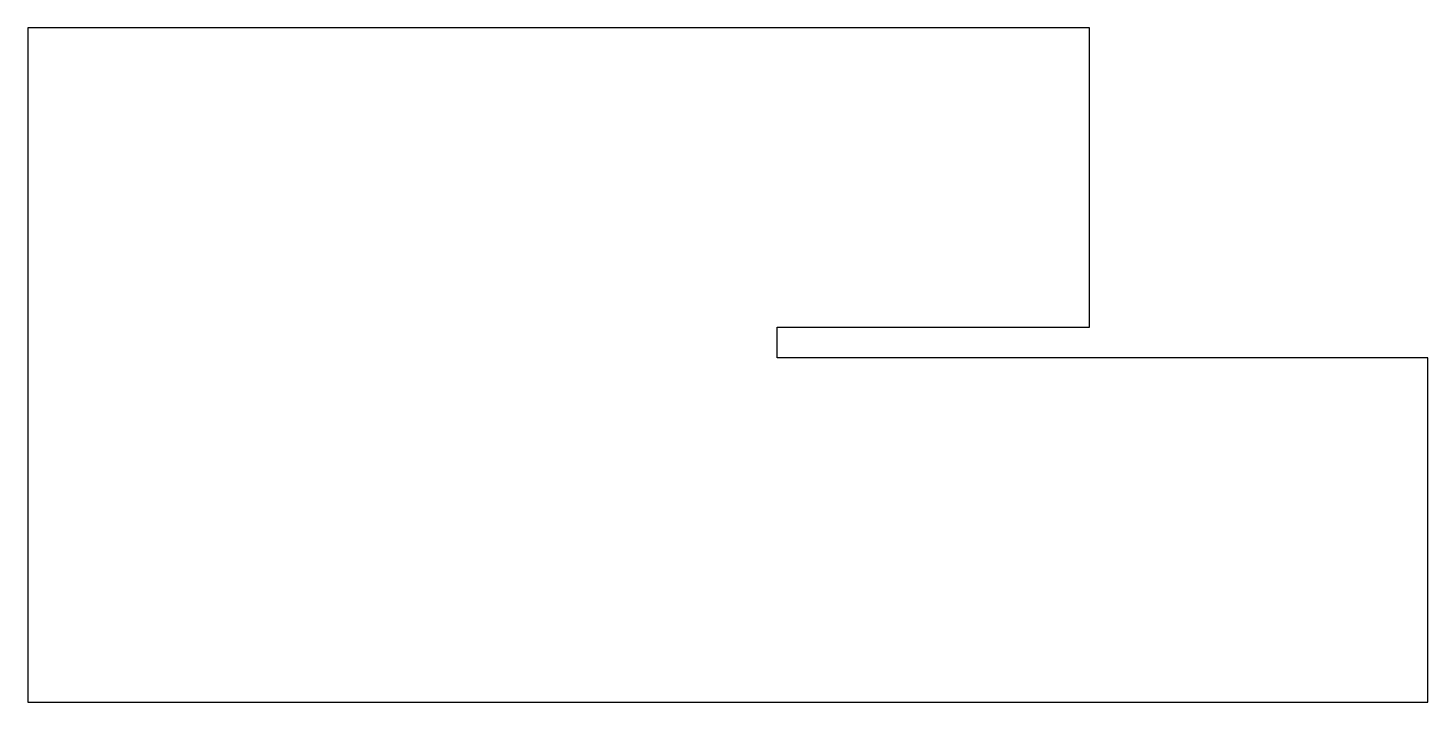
# Model space of a CAD drawing. Header units: millimetres. Extents: x -256 to 211, y -5 to 220.
import ezdxf

# ---------------------------------------------------------------- set-up
doc = ezdxf.new("R2010")
doc.units = ezdxf.units.MM
doc.layers.get('0').update_dxf_attribs({"linetype": 'CONTINUOUS'})

msp = doc.modelspace()

# ---------------------------------------------------------------- linework, layer by layer
msp.add_lwpolyline([(211, 110.1), (-6.18, 110.1), (-6.18, 120.3), (98, 120.3), (98, 220.2), (-256.18, 220.2), (-256.18, 120.2), (-256.18, 120.2), (-256.18, -4.8), (211, -4.8)], close=True)

doc.saveas('drawing.dxf')
